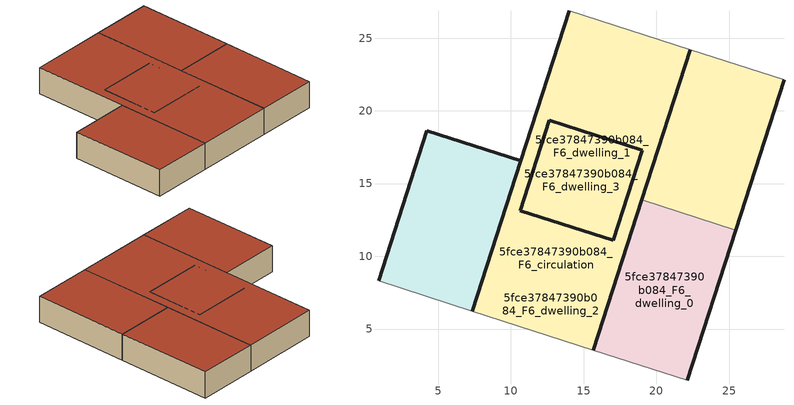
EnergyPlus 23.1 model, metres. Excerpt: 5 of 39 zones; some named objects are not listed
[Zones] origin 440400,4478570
5fce37847390b084_F6_dwelling_0
 floor to 5fce37847390b084_F5_dwelling_0 (EU_floor_Construction): 25.44,11.8 22.11,1.47 15.67,3.54 19.01,13.87 z18
 wall outside (EU_wall_Construction): 22.11,1.47 25.44,11.8 / 19.01,13.87 15.67,3.54 z18:21
 wall adiabatic (EU_wall_Construction): 15.67,3.54 22.11,1.47 z18:21
 wall to 5fce37847390b084_F6_dwelling_1 (EU_wall_Construction): 25.44,11.8 19.01,13.87 z18:21
 roof outside (EU_roof_Construction): 22.11,1.47 25.44,11.8 19.01,13.87 15.67,3.54 z21
5fce37847390b084_F6_dwelling_1
 floor to 5fce37847390b084_F5_dwelling_1 (EU_floor_Construction): 28.77,22.12 25.44,11.8 19.01,13.87 21.88,22.78 22.34,24.2 z18; 22.34,24.2 21.88,22.78 19.01,13.87 15.67,3.54 7.33,6.24 10.66,16.56 13.99,26.89 z18
 wall outside (EU_wall_Construction): 25.44,11.8 28.77,22.12 / 22.34,24.2 19.01,13.87 z18:21
 wall adiabatic (EU_wall_Construction): 28.77,22.12 22.34,24.2 z18:21
 roof outside (EU_roof_Construction): 15.67,3.54 19.01,13.87 21.88,22.78 22.34,24.2 13.99,26.89 10.66,16.56 7.33,6.24 z21; 25.44,11.8 28.77,22.12 22.34,24.2 21.88,22.78 19.01,13.87 z21
5fce37847390b084_F6_dwelling_2
 floor outside (EU_floor_Construction): 10.66,16.56 7.33,6.24 0.89,8.31 4.22,18.64 z18; 19.01,17.29 17.02,11.09 10.65,13.15 12.65,19.34 z18
 floor to 5fce37847390b084_F5_dwelling_2 (EU_floor_Construction): 22.34,24.2 21.88,22.78 19.01,13.87 19.01,17.29 12.65,19.34 10.66,16.56 13.99,26.89 z18; 28.77,22.12 25.44,11.8 19.01,13.87 21.57,21.84 22.34,24.2 z18; 19.01,17.29 19.01,13.87 15.67,3.54 7.33,6.24 10.66,16.56 12.65,19.34 10.65,13.15 17.02,11.09 z18
 wall outside (EU_wall_Construction): 15.67,3.54 19.01,13.87 22.34,24.2 / 13.99,26.89 10.66,16.56 7.33,6.24 z18:21
 wall adiabatic (EU_wall_Construction): 7.33,6.24 15.67,3.54 / 22.34,24.2 13.99,26.89 z18:21
 roof outside (EU_roof_Construction): 21.88,22.78 22.34,24.2 13.99,26.89 10.66,16.56 12.65,19.34 19.01,17.29 19.01,13.87 z21; 25.44,11.8 28.77,22.12 22.34,24.2 21.57,21.84 19.01,13.87 z21; 15.67,3.54 19.01,13.87 19.01,17.29 17.02,11.09 10.65,13.15 12.65,19.34 10.66,16.56 7.33,6.24 z21; 7.33,6.24 10.66,16.56 4.22,18.64 0.89,8.31 z21; 17.02,11.09 19.01,17.29 12.65,19.34 10.65,13.15 z21
5fce37847390b084_F6_dwelling_3
 floor to 5fce37847390b084_F5_dwelling_3 (EU_floor_Construction): 22.34,24.2 19.01,13.87 15.67,3.54 7.33,6.24 10.66,16.56 13.99,26.89 z18; 10.66,16.56 7.33,6.24 0.89,8.31 4.22,18.64 z18
 wall outside (EU_wall_Construction): 7.33,6.24 10.66,16.56 4.22,18.64 0.89,8.31 z18:21
 wall adiabatic (EU_wall_Construction): 0.89,8.31 7.33,6.24 z18:21
 roof outside (EU_roof_Construction): 15.67,3.54 19.01,13.87 22.34,24.2 13.99,26.89 10.66,16.56 7.33,6.24 z21; 7.33,6.24 10.66,16.56 4.22,18.64 0.89,8.31 z21
5fce37847390b084_F6_circulation
 floor to 5fce37847390b084_F5_circulation (EU_floor_Construction): 19.01,17.29 17.02,11.09 10.65,13.15 12.65,19.34 z18; 19.01,17.29 19.01,13.87 15.67,3.54 7.33,6.24 10.66,16.56 12.65,19.34 10.65,13.15 17.02,11.09 z18; 22.34,24.2 19.01,13.87 19.01,17.29 12.65,19.34 10.66,16.56 13.99,26.89 z18
 wall outside (EU_wall_Construction): 12.65,19.34 10.65,13.15 17.02,11.09 19.01,17.29 12.65,19.34 z18:21
 roof outside (EU_roof_Construction): 19.01,13.87 22.34,24.2 13.99,26.89 10.66,16.56 12.65,19.34 19.01,17.29 z21; 17.02,11.09 19.01,17.29 12.65,19.34 10.65,13.15 z21; 15.67,3.54 19.01,13.87 19.01,17.29 17.02,11.09 10.65,13.15 12.65,19.34 10.66,16.56 7.33,6.24 z21
[Building]
EU S2 Campaign: North Axis=0; Terrain=City; Solar Distribution=FullExterior
[Site:Location]
Madrid: Latitude=40.5; Longitude=-3.5; Time Zone=1; Elevation=609
[SizingPeriod:WeatherFileDays]
AnnualSizingPeriod: Begin Month=1; Begin Day of Month=1; End Month=12; End Day of Month=31; Day of Week for Start Day=Monday; Use Weather File Daylight Saving Period=No; Use Weather File Rain and Snow Indicators=No
[MATERIAL]
EU_InternalMass_Material: Roughness=MediumRough; Thickness=0.1; Conductivity=1; Density=1800; Specific Heat=900; Thermal Absorptance=0.9; Solar Absorptance=0.7; Visible Absorptance=0.7
[MATERIAL:NOMASS] Roughness=MediumRough; Thermal Absorptance=0.9; Solar Absorptance=0.7; Visible Absorptance=0.7
Name | Thermal Resistance
EU_wall_NoMass | 0.609216
EU_roof_NoMass | 0.513268
EU_floor_NoMass | 0.568163
[CONSTRUCTION]
EU_wall_Construction: EU_wall_NoMass
EU_roof_Construction: EU_roof_NoMass
EU_floor_Construction: EU_floor_NoMass
EU_InternalMass_Construction: EU_InternalMass_Material
[ZONE] Type=1; Multiplier=1; Ceiling Height=autocalculate; Floor Area=autocalculate; Part of Total Floor Area=Yes
Name | Volume
5fce37847390b084_F6_dwelling_0 | 220.158
5fce37847390b084_F6_dwelling_1 | 791.119
5fce37847390b084_F6_dwelling_2 | 1011.28
5fce37847390b084_F6_dwelling_3 | 791.118
5fce37847390b084_F6_circulation | 570.959
[INTERNALMASS] Construction=EU_InternalMass_Construction; Surface Area=110.079
Name | Zone or ZoneList
5fce37847390b084_F6_dwelling_0_EU_InternalMass | 5fce37847390b084_F6_dwelling_0
5fce37847390b084_F6_dwelling_1_EU_InternalMass | 5fce37847390b084_F6_dwelling_1
5fce37847390b084_F6_dwelling_2_EU_InternalMass | 5fce37847390b084_F6_dwelling_2
5fce37847390b084_F6_dwelling_3_EU_InternalMass | 5fce37847390b084_F6_dwelling_3
[OTHEREQUIPMENT] Fuel Type=Electricity; Design Level Calculation Method=Watts/Area; Power per Zone Floor Area=1; Fraction Latent=0; Fraction Radiant=0; Fraction Lost=0; Carbon Dioxide Generation Rate=0; EndUse Subcategory=EU_Step8_InternalGains
Name | Zone or ZoneList or Space or SpaceList | Schedule
EU_Step8_InternalGain_5fce37847390b084_F6_dwelling_0_f000 | 5fce37847390b084_F6_dwelling_0 | EU_Step8_GainSchedule_5fce37847390b084_F6_dwelling_0_f000
EU_Step8_InternalGain_5fce37847390b084_F6_dwelling_1_f000 | 5fce37847390b084_F6_dwelling_1 | EU_Step8_GainSchedule_5fce37847390b084_F6_dwelling_1_f000
EU_Step8_InternalGain_5fce37847390b084_F6_dwelling_2_f000 | 5fce37847390b084_F6_dwelling_2 | EU_Step8_GainSchedule_5fce37847390b084_F6_dwelling_2_f000
EU_Step8_InternalGain_5fce37847390b084_F6_dwelling_3_f000 | 5fce37847390b084_F6_dwelling_3 | EU_Step8_GainSchedule_5fce37847390b084_F6_dwelling_3_f000
[ZONEINFILTRATION:DESIGNFLOWRATE]
EU_Circulation_Infiltration_5fce37847390b084_F6_circulation: Zone or ZoneList or Space or SpaceList=5fce37847390b084_F6_circulation; Schedule=EU_AlwaysOn; Design Flow Rate Calculation Method=Flow/Area; Flow Rate per Floor Area=0.0005; Constant Term Coefficient=1; Temperature Term Coefficient=0; Velocity Term Coefficient=0; Velocity Squared Term Coefficient=0
[ZONEVENTILATION:DESIGNFLOWRATE] Schedule=EU_AlwaysOn; Design Flow Rate Calculation Method=AirChanges/Hour; Air Changes per Hour=0.752966; Ventilation Type=Natural; Fan Pressure Rise=0; Fan Total Efficiency=1; Constant Term Coefficient=1; Temperature Term Coefficient=0; Velocity Term Coefficient=0; Velocity Squared Term Coefficient=0; Minimum Indoor Temperature=-100; Maximum Indoor Temperature=100; Delta Temperature=-100; Minimum Outdoor Temperature=-100; Maximum Outdoor Temperature=100; Maximum Wind Speed=40
Name | Zone or ZoneList or Space or SpaceList
EU_ConstantAir_5fce37847390b084_F6_dwelling_0 | 5fce37847390b084_F6_dwelling_0
EU_ConstantAir_5fce37847390b084_F6_dwelling_1 | 5fce37847390b084_F6_dwelling_1
EU_ConstantAir_5fce37847390b084_F6_dwelling_2 | 5fce37847390b084_F6_dwelling_2
EU_ConstantAir_5fce37847390b084_F6_dwelling_3 | 5fce37847390b084_F6_dwelling_3
[HVACTEMPLATE:ZONE:IDEALLOADSAIRSYSTEM] System Availability Schedule=EU_AlwaysOn; Maximum Heating Supply Air Temperature=50; Minimum Cooling Supply Air Temperature=13; Maximum Heating Supply Air Humidity Ratio=0.0156; Minimum Cooling Supply Air Humidity Ratio=0.0077; Heating Limit=NoLimit; Cooling Limit=NoLimit; Heating Availability Schedule=EU_AlwaysOn; Cooling Availability Schedule=EU_CoolingOff; Dehumidification Control Type=ConstantSensibleHeatRatio; Cooling Sensible Heat Ratio=0.7; Dehumidification Setpoint=60; Humidification Control Type=None; Humidification Setpoint=30; Outdoor Air Method=None; Outdoor Air Flow Rate per Person=0.00944; Outdoor Air Flow Rate per Zone Floor Area=0; Outdoor Air Flow Rate per Zone=0; Demand Controlled Ventilation Type=None; Outdoor Air Economizer Type=NoEconomizer; Heat Recovery Type=None; Sensible Heat Recovery Effectiveness=0.7; Latent Heat Recovery Effectiveness=0.65
Name | Template Thermostat
5fce37847390b084_F6_dwelling_0 | EU_HeatOnly_5fce37847390b084_F6_dwelling_0
5fce37847390b084_F6_dwelling_1 | EU_HeatOnly_5fce37847390b084_F6_dwelling_1
5fce37847390b084_F6_dwelling_2 | EU_HeatOnly_5fce37847390b084_F6_dwelling_2
5fce37847390b084_F6_dwelling_3 | EU_HeatOnly_5fce37847390b084_F6_dwelling_3
[SIZING:ZONE] Zone Cooling Design Supply Air Temperature Input Method=SupplyAirTemperature; Zone Cooling Design Supply Air Temperature=13; Zone Heating Design Supply Air Temperature Input Method=SupplyAirTemperature; Zone Heating Design Supply Air Temperature=50; Zone Cooling Design Supply Air Humidity Ratio=0.008; Zone Heating Design Supply Air Humidity Ratio=0.008; Cooling Design Air Flow Method=DesignDay; Cooling Design Air Flow Rate=0; Cooling Minimum Air Flow per Zone Floor Area=0.000762; Cooling Minimum Air Flow=0; Cooling Minimum Air Flow Fraction=0.2; Heating Design Air Flow Method=DesignDay; Heating Design Air Flow Rate=0; Heating Maximum Air Flow per Zone Floor Area=0.002032; Heating Maximum Air Flow=0.141576; Heating Maximum Air Flow Fraction=0.3; Account for Dedicated Outdoor Air System=No; Dedicated Outdoor Air System Control Strategy=NeutralSupplyAir; Dedicated Outdoor Air Low Setpoint Temperature for Design=autosize; Dedicated Outdoor Air High Setpoint Temperature for Design=autosize; Zone Load Sizing Method=Sensible Load Only No Latent Load; Zone Latent Cooling Design Supply Air Humidity Ratio Input Method=HumidityRatioDifference; Zone Cooling Design Supply Air Humidity Ratio Difference=0.005; Zone Latent Heating Design Supply Air Humidity Ratio Input Method=HumidityRatioDifference; Zone Humidification Design Supply Air Humidity Ratio Difference=0.005
5fce37847390b084_F6_dwelling_0; 5fce37847390b084_F6_dwelling_1; 5fce37847390b084_F6_dwelling_2; 5fce37847390b084_F6_dwelling_3
[SCHEDULE:CONSTANT]
Name | Hourly Value
EU_AlwaysOn | 1
EU_CoolingOff | 0
[SCHEDULE:FILE] Column Number=1; Rows to Skip at Top=0; Number of Hours of Data=8760; Column Separator=Comma; Interpolate to Timestep=No; Minutes per Item=60; Adjust Schedule for Daylight Savings=Yes
Name | File
EU_Step8_GainSchedule_5fce37847390b084_F6_dwelling_0_f000 | ../../schedules/5fce37847390b084/5fce37847390b084_F6_dwelling_0_f000_gain.csv
EU_Step8_GainSchedule_5fce37847390b084_F6_dwelling_1_f000 | ../../schedules/5fce37847390b084/5fce37847390b084_F6_dwelling_1_f000_gain.csv
EU_Step8_GainSchedule_5fce37847390b084_F6_dwelling_2_f000 | ../../schedules/5fce37847390b084/5fce37847390b084_F6_dwelling_2_f000_gain.csv
EU_Step8_GainSchedule_5fce37847390b084_F6_dwelling_3_f000 | ../../schedules/5fce37847390b084/5fce37847390b084_F6_dwelling_3_f000_gain.csv
